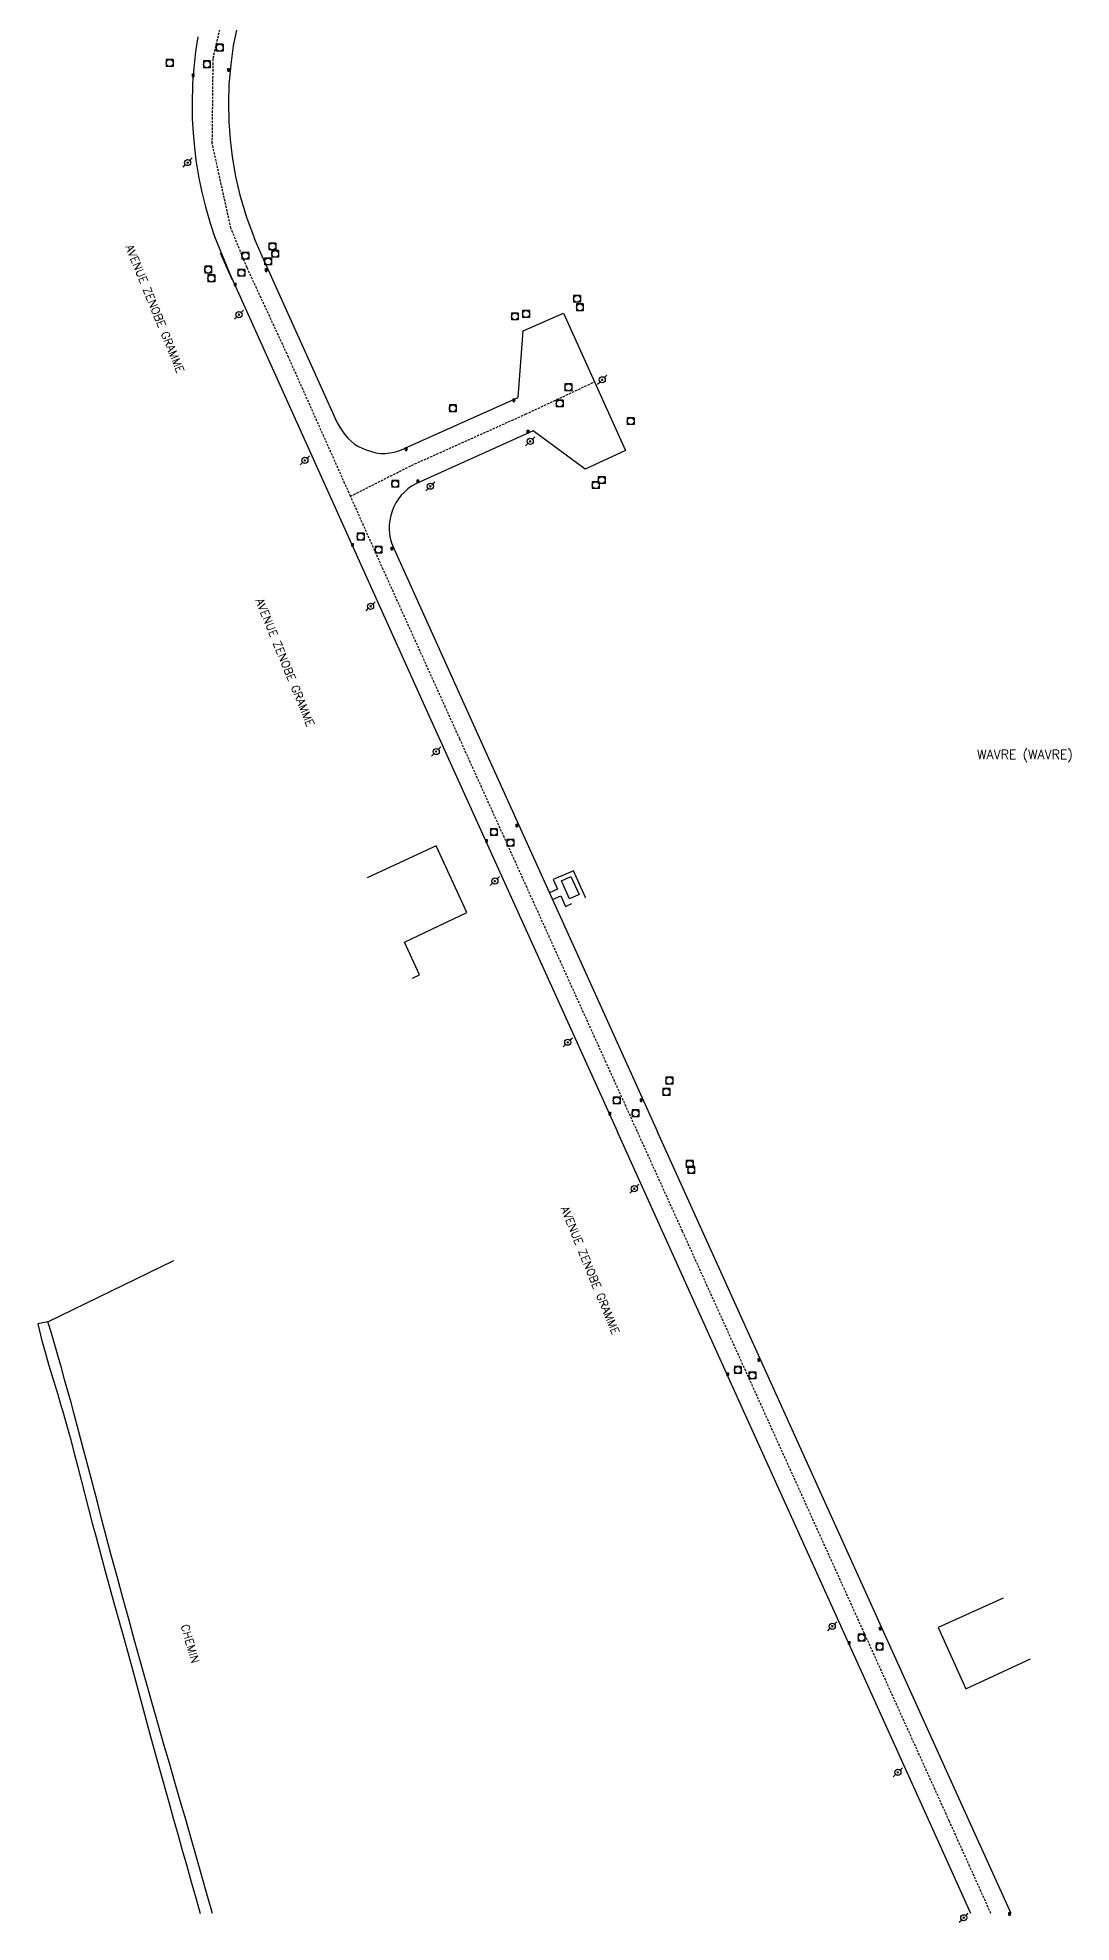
# Model space of a CAD drawing. Header units: millimetres. Extents: x 164000 to 165001, y 157998 to 159001.
# Drawn here: x 164768.8 to 164994.7, y 157998.1 to 158410.3 of the extents above; entities that cross this region are included whole.
import ezdxf
from ezdxf.enums import TextEntityAlignment as Align

# ---------------------------------------------------------------- set-up
doc = ezdxf.new("R2010")
doc.units = ezdxf.units.MM
doc.linetypes.add('DASHED', pattern=[0.75, 0.5, -0.25])
doc.layers.get('0').update_dxf_attribs({"linetype": 'CONTINUOUS'})
for name, color, linetype in [('W0001', 6, 'DASHED'), ('W0008', 7, 'CONTINUOUS'), ('W0014', 7, 'CONTINUOUS'), ('W0071', 7, 'CONTINUOUS'), ('W0101', 7, 'CONTINUOUS'), ('W0330', 7, 'CONTINUOUS'), ('W0401', 7, 'CONTINUOUS'), ('W0420', 7, 'CONTINUOUS'), ('W0473', 7, 'CONTINUOUS'), ('W0980', 7, 'CONTINUOUS'), ('W0989', 7, 'CONTINUOUS')]:
    doc.layers.add(name, color=color, linetype=linetype)
doc.styles.get("Standard").update_dxf_attribs({"font": 'romans.shx', "width": 0.85})

# ---------------------------------------------------------------- blocks, each defined once
blk = doc.blocks.new('T473')
for p, q in [((-0.166667, 0.166667), (0.166667, -0.166667)), ((-0.166667, -0.166667), (0.166667, 0.166667)), ((0.500001, 0.500001), (1.000002, 1.000002)), ((-1.000002, -1.000002), (-0.500001, -0.500001))]:
    blk.add_line(p, q)
blk.add_ellipse((0, 0), major_axis=(0.471405, 0.471405), ratio=1, start_param=5.4977871438, end_param=11.780972451)
blk = doc.blocks.new('T401')
for p, q in [((-0.3, 0.3), (0, 0.3)), ((-0.3, -0.25), (-0.3, 0.3)), ((-0.3, 0.15), (0, 0.15)), ((-0.3, 0), (0, 0)), ((0, 0.3), (0, -0.25)), ((-0.3, -0.15), (0, -0.15)), ((-0.3, -0.25), (-0.3, -0.3)), ((-0.3, -0.3), (0, -0.3)), ((0, -0.3), (0, -0.25))]:
    blk.add_line(p, q)
blk = doc.blocks.new('T420')
for p, q in [((0.75, 0.75), (-0.75, 0.75)), ((-0.75, 0.75), (-0.75, -0.75)), ((0.75, 0.75), (0.75, -0.75)), ((0.75, -0.75), (-0.75, -0.75))]:
    blk.add_line(p, q)
blk.add_ellipse((0, 0), major_axis=(-0.53, 0.53), ratio=1, start_param=3.926991, end_param=10.210176)

msp = doc.modelspace()

# ---------------------------------------------------------------- linework, layer by layer
at = {"layer": 'W0001'}
for points in [[(164837.15, 158309.98), (164823.59, 158340.4), (164814.53, 158359.96), (164811, 158368.58), (164806.93, 158387.11), (164807.13, 158405.8), (164811.24, 158423.53), (164818.47, 158438.42), (164828.52, 158451.8), (164841.58, 158463.22)], [(164837.15, 158309.98), (164850.49, 158316.72), (164875.43, 158327.92), (164890.47, 158334.98)], [(164899.88, 158171), (164893.05, 158186.09), (164861.03, 158256.9), (164844.3, 158293.94), (164837.15, 158309.98)], [(164977.18, 158000), (164968.06, 158020.25), (164909.75, 158149.2), (164899.88, 158171)]]:
    msp.add_lwpolyline(points, dxfattribs=at)
at = {"layer": 'W0008'}
for points in [[(164812.36, 158412.62), (164811.52, 158408.51), (164810.98, 158404.39), (164810.56, 158399.92), (164810.47, 158396.04), (164810.54, 158391.89), (164810.84, 158388), (164811.31, 158384.2), (164812.04, 158379.89), (164812.95, 158375.83), (164814.39, 158371.03), (164814.61, 158370.42), (164815.98, 158366.7), (164816.26, 158366.07), (164817.77, 158362.57), (164834.23, 158326), (164834.8, 158325.06), (164835.3, 158324.25), (164835.89, 158323.45), (164836.56, 158322.69), (164837.29, 158321.99), (164838.05, 158321.39), (164838.91, 158320.85), (164839.82, 158320.43), (164840.76, 158320.03), (164841.72, 158319.73), (164842.7, 158319.49), (164843.72, 158319.35), (164844.73, 158319.34), (164845.73, 158319.45), (164846.73, 158319.65), (164847.69, 158319.92), (164848.63, 158320.28), (164849.56, 158320.69), (164873.79, 158331.59), (164874.92, 158346.13), (164883.71, 158350), (164897.24, 158319.96), (164888.49, 158315.91), (164877.06, 158324.25), (164852.36, 158313.16), (164851.4, 158312.67), (164850.52, 158312.16), (164849.68, 158311.61), (164848.92, 158310.89), (164848.25, 158310.19), (164847.64, 158309.39), (164847.09, 158308.52), (164846.62, 158307.65), (164846.26, 158306.7), (164845.95, 158305.74), (164845.75, 158304.73), (164845.63, 158303.75), (164845.62, 158302.75), (164845.68, 158301.76), (164845.85, 158300.77), (164846.13, 158299.78), (164846.68, 158298.39), (164867.7, 158251.91), (164890.61, 158201.18), (164904.26, 158171)], [(164803.76, 158410.43), (164803.28, 158407.21), (164802.88, 158403.62), (164802.63, 158400.24), (164802.52, 158395.64), (164802.56, 158392.62), (164802.72, 158389.39), (164803.01, 158386.21), (164803.32, 158383.44), (164803.99, 158379.53), (164804.63, 158376.45), (164805.44, 158373.26), (164806.5, 158369.69), (164807.39, 158366.75), (164811.29, 158357.36), (164808.75, 158363.1), (164810.37, 158359.39), (164854.37, 158261.88), (164895.5, 158171)], [(164972.79, 158000), (164964.48, 158018.46), (164915.23, 158127.39), (164895.5, 158171)], [(164981.57, 158000), (164971.64, 158022.05), (164904.26, 158171)]]:
    msp.add_lwpolyline(points, dxfattribs=at)
at = {"layer": 'W0014'}
for points in [[(164888.42, 158222.17), (164888.52, 158222.21), (164885.9, 158228.08), (164881.49, 158226.15), (164882.43, 158224.02), (164880.65, 158223.21)], [(164881.32, 158221.75), (164883.11, 158222.56), (164884.16, 158220.24), (164885.57, 158220.91)]]:
    msp.add_lwpolyline(points, dxfattribs=at)
at = {"layer": 'W0071'}
for points in [[(164771.01, 158129.44), (164768.76, 158128.98)], [(164768.76, 158128.98), (164769.06, 158127.75), (164769.37, 158126.52), (164769.68, 158125.29), (164770.02, 158124.06), (164770.61, 158121.95), (164771.22, 158119.84), (164771.86, 158117.74), (164772.49, 158115.64), (164773.13, 158113.54), (164773.77, 158111.43), (164774.39, 158109.33), (164774.99, 158107.21), (164775.84, 158104.11), (164776.67, 158101), (164777.48, 158097.89), (164778.29, 158094.77), (164779.09, 158091.65), (164779.89, 158088.54), (164780.7, 158085.42), (164781.52, 158082.31), (164783.54, 158074.87), (164785.58, 158067.44), (164787.63, 158060.01), (164789.67, 158052.58), (164791.6, 158045.52), (164793.53, 158038.45), (164795.46, 158031.39), (164797.41, 158024.34), (164798.38, 158020.86), (164799.37, 158017.38), (164800.36, 158013.9), (164801.35, 158010.42), (164802.34, 158006.95), (164803.33, 158003.47), (164804.31, 158000)], [(164806.99, 158000), (164805.92, 158003.8), (164804.68, 158008.21), (164803.5, 158012.32), (164802.32, 158016.44), (164801.12, 158020.55), (164799.93, 158024.66), (164798.73, 158028.77), (164797.54, 158032.88), (164796.35, 158036.99), (164795.18, 158041.11), (164793.87, 158045.76), (164792.56, 158050.42), (164791.25, 158055.08), (164789.96, 158059.74), (164788.67, 158064.4), (164787.38, 158069.06), (164786.11, 158073.73), (164784.85, 158078.4), (164783.82, 158082.25), (164782.81, 158086.1), (164781.81, 158089.96), (164780.81, 158093.82), (164779.82, 158097.67), (164778.81, 158101.53), (164777.79, 158105.38), (164776.76, 158109.23), (164776.06, 158111.76), (164775.36, 158114.29), (164774.65, 158116.82), (164773.94, 158119.35), (164773.21, 158121.87), (164772.49, 158124.4), (164771.75, 158126.92), (164771.01, 158129.44)]]:
    msp.add_lwpolyline(points, dxfattribs=at)
at = {"layer": 'W0101'}
for points in [[(164852.27, 158205.33), (164848.93, 158212.47), (164862.59, 158218.92), (164855.88, 158233.54), (164840.8, 158226.55)], [(164850.72, 158204.6), (164852.27, 158205.33)], [(164979.82, 158068.99), (164965.61, 158062.56)], [(164965.61, 158062.56), (164971.67, 158049.18), (164985.82, 158055.69)]]:
    msp.add_lwpolyline(points, dxfattribs=at)
msp.add_lwpolyline([(164885.03, 158221.95), (164883.28, 158225.88), (164885.34, 158226.82), (164887.13, 158222.89)], close=True, dxfattribs=at)
at = {"layer": 'W0330'}
msp.add_lwpolyline([(164771.01, 158129.44), (164798.52, 158142.8)], dxfattribs=at)

# ---------------------------------------------------------------- block references
at = {"layer": 'W0401'}
for p in [(164802.92, 158402.03), (164810.61, 158403.23), (164818.88, 158359.46), (164812.08, 158356.29), (164873.03, 158330.96), (164876.11, 158324.12), (164849.45, 158320.3), (164852.03, 158313.28), (164837.73, 158299.35), (164846.35, 158298.53), (164873.69, 158237.94), (164867.02, 158234.6), (164900.84, 158177.91), (164893.98, 158174.95), (164926.58, 158121.08), (164919.76, 158118), (164953.14, 158062.37), (164946.31, 158059.19), (164981.37, 157999.94)]:
    msp.add_blockref('T401', p, dxfattribs=at)
at = {"layer": 'W0420'}
for p in [(164808.55, 158408.07), (164797.6, 158404.71), (164805.74, 158404.42), (164814.17, 158362.56), (164820.07, 158364.6), (164820.67, 158362.98), (164806.02, 158359.52), (164813.29, 158358.82), (164819.12, 158361.31), (164806.71, 158357.62), (164875.5, 158349.82), (164886.67, 158353.16), (164887.29, 158351.28), (164873.09, 158349.29), (164884.76, 158333.8), (164859.52, 158329.21), (164882.88, 158330.27), (164898.41, 158326.39), (164846.91, 158312.68), (164892.07, 158313.5), (164890.77, 158312.39), (164839.38, 158301.14), (164843.27, 158298.26), (164868.49, 158236.51), (164872.1, 158234.18), (164906.84, 158182.15), (164895.33, 158177.81), (164906.22, 158179.67), (164899.45, 158175.02), (164911.31, 158163.92), (164911.63, 158162.63), (164921.83, 158118.88), (164924.99, 158117.68), (164948.87, 158060.34), (164952.8, 158058.38)]:
    msp.add_blockref('T420', p, dxfattribs=at)
at = {"layer": 'W0473'}
for p in [(164801.53, 158382.95), (164812.77, 158349.68), (164892.18, 158335.45), (164876.44, 158321.99), (164827.17, 158317.83), (164854.61, 158312.16), (164841.54, 158285.9), (164855.89, 158254.14), (164868.71, 158225.83), (164884.66, 158190.56), (164899.2, 158158.54), (164942.48, 158062.83), (164956.82, 158030.9), (164971.22, 157999.09)]:
    msp.add_blockref('T473', p, dxfattribs=at)

# ---------------------------------------------------------------- texts
at = {"layer": 'W0980'}
msp.add_text('WAVRE (WAVRE)', height=2, dxfattribs=at).set_placement((164984.62, 158253.36), align=Align.MIDDLE)
at = {"layer": 'W0989'}
for s, rotation, p in [('AVENUE ZENOBE GRAMME', 292.1451, (164787.93, 158364.55)), ('AVENUE ZENOBE GRAMME', 292.1451, (164816.37, 158287.21)), ('AVENUE ZENOBE GRAMME', 292.1451, (164883.1, 158154.26)), ('CHEMIN', 285.904, (164800.05, 158062.98))]:
    msp.add_text(s, height=1.75, rotation=rotation, dxfattribs=at).set_placement(p)

doc.saveas('drawing.dxf')
